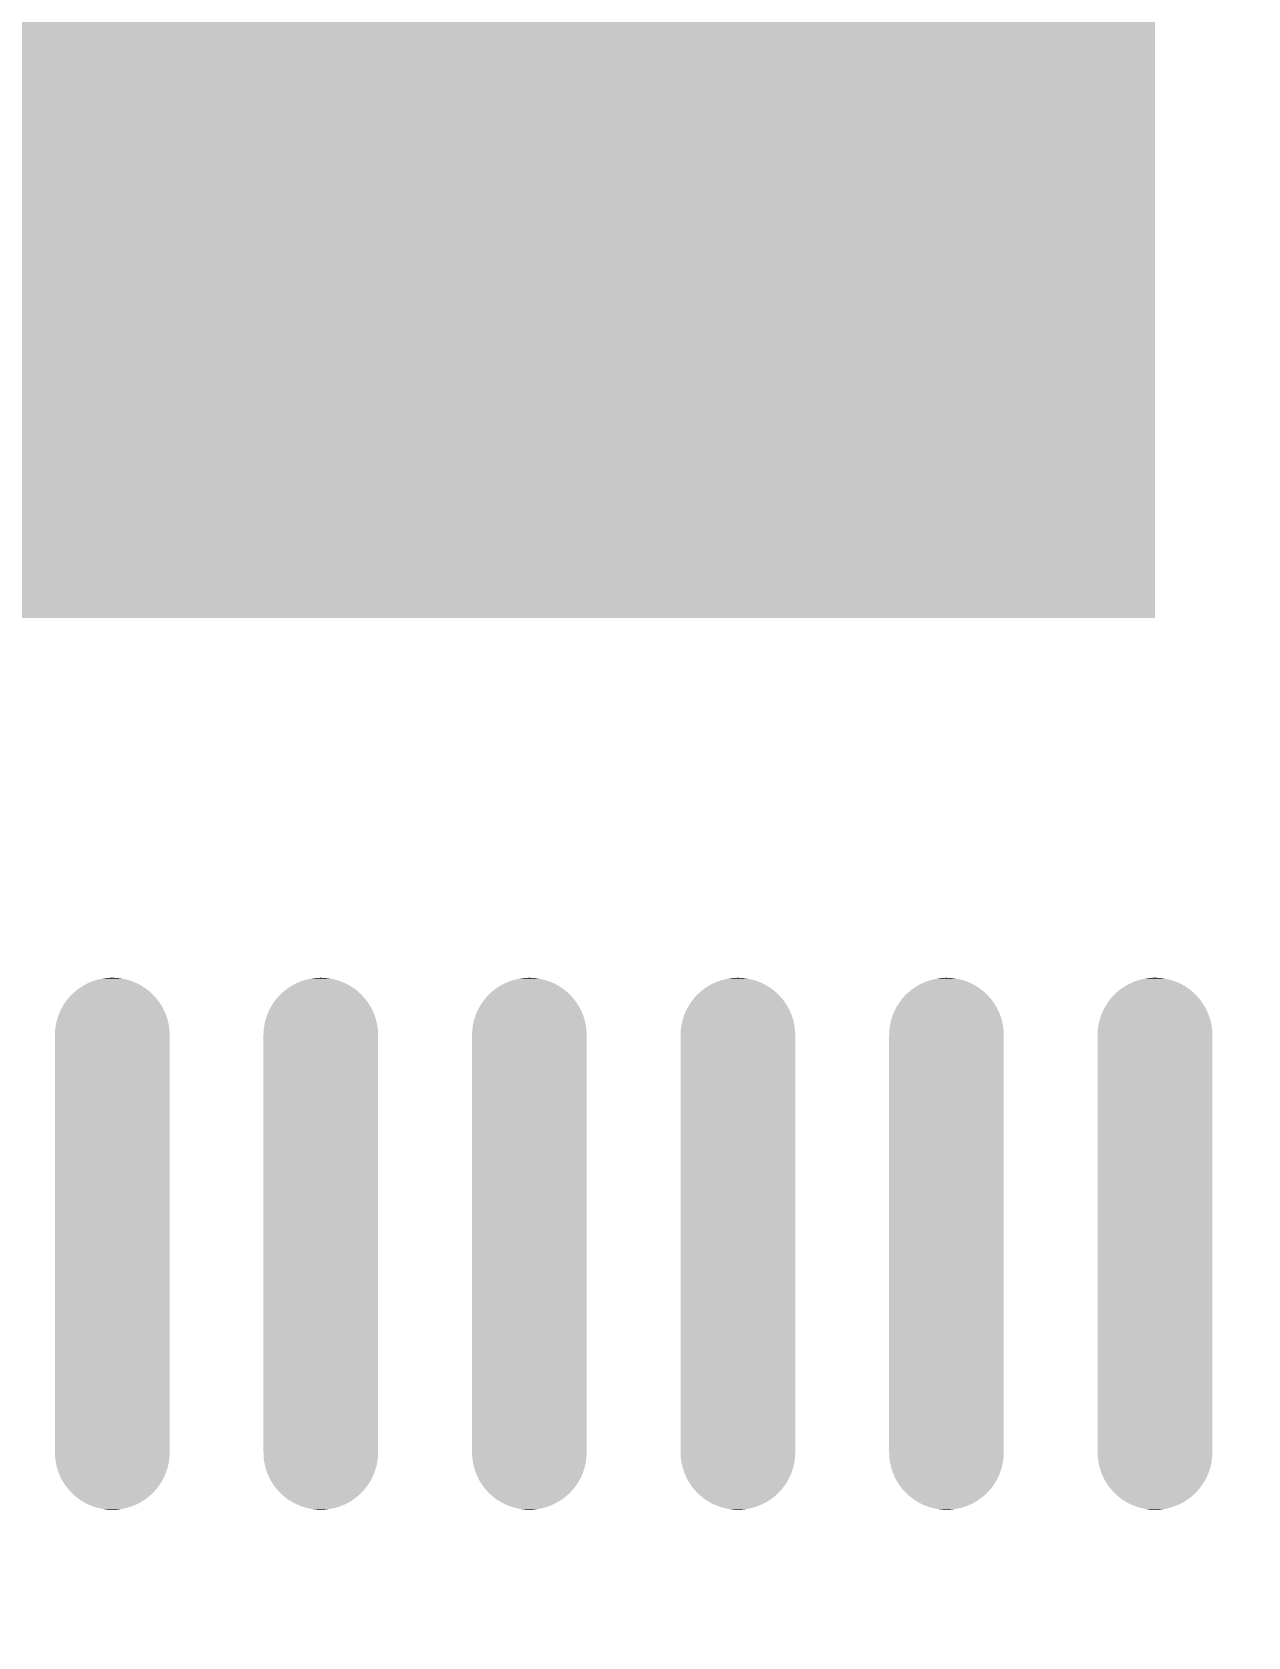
# Model space of a CAD drawing. Header units: millimetres. Extents: x 167 to 548, y -50 to 246.
# Drawn here: x 433.387 to 435.719, y 165.927 to 169.004 of the extents above; entities that cross this region are included whole.
import ezdxf

# ---------------------------------------------------------------- set-up
doc = ezdxf.new("R2010")
doc.units = ezdxf.units.MM
doc.layers.add('DIM', color=4, linetype='Continuous')
doc.dimstyles.new('ISO-25$0', dxfattribs={"dimtxt": 2.5, "dimasz": 1.2, "dimexe": 0.3, "dimexo": 0.1, "dimgap": 0.2, "dimtad": 1, "dimzin": 1, "dimdsep": 46, "dimtxsty": 'Standard', "dimcen": 0.5, "dimadec": 0, "dimazin": 0, "dimtp": 1.2, "dimtm": 1.2, "dimtfac": 1, "dimtmove": 0, "dimatfit": 3, "dimfxl": 0, "dimtolj": 1, "dimarcsym": 0})

# ---------------------------------------------------------------- blocks, each defined once
blk = doc.blocks.new('*D9')
at = {"layer": 'DEFPOINTS', "color": 0}
for p in [(475.4281, 189.245), (423.9581, 158.3138), (475.4281, 158.3138)]:
    blk.add_point(p, dxfattribs=at)
at = {"layer": 'DIM', "color": 0, "lineweight": -2}
for p, q in [((423.9581, 158.4138), (423.9581, 189.545)), ((475.4281, 158.4138), (475.4281, 189.545)), ((425.1581, 189.245), (474.2281, 189.245))]:
    blk.add_line(p, q, dxfattribs=at)
at = {"layer": 'DIM', "color": 0}
for points in [[(425.1581, 189.445), (425.1581, 189.045), (423.9581, 189.245)], [(474.2281, 189.445), (474.2281, 189.045), (475.4281, 189.245)]]:
    blk.add_solid(points, dxfattribs=at)
at = {"layer": 'DIM', "color": 0, "insert": (449.6931, 190.695), "char_height": 2.5, "attachment_point": 5}
blk.add_mtext('\\A1;51.47', dxfattribs=at)

msp = doc.modelspace()

# ---------------------------------------------------------------- linework, layer by layer
for points in [[(431.9403, 167.8811), (431.9403, 171.4811), (435.5404, 167.8811), (435.5404, 171.4811)], [(435.5404, 167.881), (431.9403, 167.8811), (435.5404, 167.881), (435.5404, 167.8811)], [(433.4773, 167.1711), (433.4854, 167.1763), (433.6036, 167.1711), (433.5955, 167.1763)], [(433.4854, 167.1763), (433.4939, 167.1807), (433.5955, 167.1763), (433.587, 167.1807)], [(433.4939, 167.1807), (433.5028, 167.1844), (433.587, 167.1807), (433.5781, 167.1844)], [(433.5028, 167.1844), (433.5119, 167.1873), (433.5781, 167.1844), (433.5689, 167.1873)], [(433.5119, 167.1873), (433.5213, 167.1893), (433.5689, 167.1873), (433.5596, 167.1893)], [(433.5213, 167.1893), (433.5308, 167.1906), (433.5596, 167.1893), (433.55, 167.1906)], [(433.5308, 167.1906), (433.5404, 167.191), (433.55, 167.1906), (433.5404, 167.191)], [(433.8773, 167.171), (433.8854, 167.1762), (434.0035, 167.171), (433.9954, 167.1762)], [(433.8854, 167.1762), (433.8939, 167.1806), (433.9954, 167.1762), (433.9869, 167.1806)], [(433.8939, 167.1806), (433.9028, 167.1843), (433.9869, 167.1806), (433.978, 167.1843)], [(433.9028, 167.1843), (433.9119, 167.1871), (433.978, 167.1843), (433.9688, 167.1871)], [(433.9119, 167.1871), (433.9213, 167.1892), (433.9688, 167.1871), (433.9595, 167.1892)], [(433.9213, 167.1892), (433.9308, 167.1905), (433.9595, 167.1892), (433.95, 167.1905)], [(433.9308, 167.1905), (433.9404, 167.1909), (433.95, 167.1905), (433.9404, 167.1909)], [(434.2774, 167.171), (434.2855, 167.1762), (434.4035, 167.171), (434.3954, 167.1762)], [(434.2855, 167.1762), (434.294, 167.1806), (434.3954, 167.1762), (434.3869, 167.1806)], [(434.294, 167.1806), (434.3028, 167.1843), (434.3869, 167.1806), (434.3781, 167.1843)], [(434.3028, 167.1843), (434.312, 167.1871), (434.3781, 167.1843), (434.3689, 167.1871)], [(434.312, 167.1871), (434.3213, 167.1892), (434.3689, 167.1871), (434.3595, 167.1892)], [(434.3213, 167.1892), (434.3309, 167.1905), (434.3595, 167.1892), (434.35, 167.1905)], [(434.3309, 167.1905), (434.3404, 167.1909), (434.35, 167.1905), (434.3404, 167.1909)], [(434.6774, 167.171), (434.6855, 167.1762), (434.8036, 167.171), (434.7955, 167.1762)], [(434.6855, 167.1762), (434.694, 167.1806), (434.7955, 167.1762), (434.787, 167.1806)], [(434.694, 167.1806), (434.7029, 167.1843), (434.787, 167.1806), (434.7781, 167.1843)], [(434.7029, 167.1843), (434.712, 167.1871), (434.7781, 167.1843), (434.769, 167.1871)], [(434.712, 167.1871), (434.7214, 167.1892), (434.769, 167.1871), (434.7596, 167.1892)], [(434.7214, 167.1892), (434.7309, 167.1905), (434.7596, 167.1892), (434.7501, 167.1905)], [(434.7309, 167.1905), (434.7405, 167.1909), (434.7501, 167.1905), (434.7405, 167.1909)], [(435.0775, 167.171), (435.0856, 167.1762), (435.2037, 167.171), (435.1956, 167.1762)], [(435.0856, 167.1762), (435.0941, 167.1806), (435.1956, 167.1762), (435.1871, 167.1806)], [(435.0941, 167.1806), (435.103, 167.1843), (435.1871, 167.1806), (435.1782, 167.1843)], [(435.103, 167.1843), (435.1121, 167.1871), (435.1782, 167.1843), (435.169, 167.1871)], [(435.1121, 167.1871), (435.1215, 167.1892), (435.169, 167.1871), (435.1597, 167.1892)], [(435.1215, 167.1892), (435.131, 167.1905), (435.1597, 167.1892), (435.1502, 167.1905)], [(435.131, 167.1905), (435.1406, 167.1909), (435.1502, 167.1905), (435.1406, 167.1909)], [(435.4774, 167.1711), (435.4855, 167.1763), (435.6037, 167.1711), (435.5956, 167.1763)], [(435.4855, 167.1763), (435.494, 167.1807), (435.5956, 167.1763), (435.5871, 167.1807)], [(435.494, 167.1807), (435.5029, 167.1844), (435.5871, 167.1807), (435.5782, 167.1844)], [(435.5029, 167.1844), (435.512, 167.1873), (435.5782, 167.1844), (435.569, 167.1873)], [(435.512, 167.1873), (435.5214, 167.1893), (435.569, 167.1873), (435.5596, 167.1893)], [(435.5214, 167.1893), (435.5309, 167.1906), (435.5596, 167.1893), (435.5501, 167.1906)], [(435.5309, 167.1906), (435.5405, 167.191), (435.5501, 167.1906), (435.5405, 167.191)], [(433.4451, 167.136), (433.4502, 167.1441), (433.6358, 167.136), (433.6306, 167.1441)], [(433.4502, 167.1441), (433.4561, 167.1517), (433.6306, 167.1441), (433.6248, 167.1517)], [(433.4561, 167.1517), (433.4626, 167.1588), (433.6248, 167.1517), (433.6183, 167.1588)], [(433.4561, 167.1517), (433.4561, 167.1517), (433.6248, 167.1517)], [(433.4626, 167.1588), (433.4697, 167.1653), (433.6183, 167.1588), (433.6112, 167.1653)], [(433.4697, 167.1653), (433.4773, 167.1711), (433.6112, 167.1653), (433.6036, 167.1711)], [(433.8451, 167.1359), (433.8503, 167.144), (434.0356, 167.1359), (434.0305, 167.144)], [(433.8503, 167.144), (433.8561, 167.1516), (434.0305, 167.144), (434.0246, 167.1516)], [(433.8503, 167.144), (433.8503, 167.144), (434.0305, 167.144)], [(433.8561, 167.1516), (433.8626, 167.1587), (434.0246, 167.1516), (434.0182, 167.1587)], [(433.8626, 167.1587), (433.8697, 167.1652), (434.0182, 167.1587), (434.0111, 167.1652)], [(433.8697, 167.1652), (433.8773, 167.171), (434.0111, 167.1652), (434.0035, 167.171)], [(434.2452, 167.1359), (434.2504, 167.144), (434.4357, 167.1359), (434.4305, 167.144)], [(434.2504, 167.144), (434.2562, 167.1516), (434.4305, 167.144), (434.4247, 167.1516)], [(434.2504, 167.144), (434.2504, 167.144), (434.4305, 167.144)], [(434.2562, 167.1516), (434.2627, 167.1587), (434.4247, 167.1516), (434.4182, 167.1587)], [(434.2627, 167.1587), (434.2697, 167.1652), (434.4182, 167.1587), (434.4112, 167.1652)], [(434.2697, 167.1652), (434.2698, 167.1652), (434.4112, 167.1652), (434.4111, 167.1652)], [(434.2698, 167.1652), (434.2774, 167.171), (434.4111, 167.1652), (434.4035, 167.171)], [(434.6453, 167.1359), (434.6504, 167.144), (434.8358, 167.1359), (434.8306, 167.144)], [(434.6504, 167.144), (434.6563, 167.1516), (434.8306, 167.144), (434.8248, 167.1516)], [(434.6504, 167.144), (434.6504, 167.144), (434.8306, 167.144)], [(434.6563, 167.1516), (434.6627, 167.1587), (434.8248, 167.1516), (434.8183, 167.1587)], [(434.6627, 167.1587), (434.6698, 167.1652), (434.8183, 167.1587), (434.8112, 167.1652)], [(434.6698, 167.1652), (434.6774, 167.171), (434.8112, 167.1652), (434.8036, 167.171)], [(435.0453, 167.1359), (435.0505, 167.144), (435.2358, 167.1359), (435.2307, 167.144)], [(435.0505, 167.144), (435.0563, 167.1516), (435.2307, 167.144), (435.2248, 167.1516)], [(435.0505, 167.144), (435.0505, 167.144), (435.2307, 167.144)], [(435.0563, 167.1516), (435.0628, 167.1587), (435.2248, 167.1516), (435.2183, 167.1587)], [(435.0628, 167.1587), (435.0699, 167.1652), (435.2183, 167.1587), (435.2113, 167.1652)], [(435.0699, 167.1652), (435.0775, 167.171), (435.2113, 167.1652), (435.2037, 167.171)], [(435.4452, 167.136), (435.4503, 167.1441), (435.6359, 167.136), (435.6307, 167.1441)], [(435.4503, 167.1441), (435.4562, 167.1517), (435.6307, 167.1441), (435.6249, 167.1517)], [(435.4562, 167.1517), (435.4627, 167.1588), (435.6249, 167.1517), (435.6184, 167.1588)], [(435.4562, 167.1517), (435.4562, 167.1517), (435.6249, 167.1517)], [(435.4627, 167.1588), (435.4697, 167.1653), (435.6184, 167.1588), (435.6113, 167.1653)], [(435.4697, 167.1653), (435.4774, 167.1711), (435.6113, 167.1653), (435.6037, 167.1711)], [(433.4341, 167.1094), (433.437, 167.1186), (433.6468, 167.1094), (433.6439, 167.1186)], [(433.437, 167.1186), (433.4406, 167.1274), (433.6439, 167.1186), (433.6402, 167.1274)], [(433.4406, 167.1274), (433.4451, 167.136), (433.6402, 167.1274), (433.6358, 167.136)], [(433.8341, 167.1094), (433.837, 167.1185), (434.0466, 167.1094), (434.0437, 167.1185)], [(433.837, 167.1185), (433.8407, 167.1274), (434.0437, 167.1185), (434.0401, 167.1274)], [(433.8407, 167.1274), (433.8451, 167.1359), (434.0401, 167.1274), (434.0356, 167.1359)], [(434.2342, 167.1094), (434.2371, 167.1185), (434.4467, 167.1094), (434.4438, 167.1185)], [(434.2371, 167.1185), (434.2408, 167.1274), (434.4438, 167.1185), (434.4401, 167.1274)], [(434.2408, 167.1274), (434.2452, 167.1359), (434.4401, 167.1274), (434.4357, 167.1359)], [(434.6343, 167.1094), (434.6372, 167.1185), (434.8468, 167.1094), (434.8439, 167.1185)], [(434.6372, 167.1185), (434.6408, 167.1274), (434.8439, 167.1185), (434.8402, 167.1274)], [(434.6408, 167.1274), (434.6453, 167.1359), (434.8402, 167.1274), (434.8358, 167.1359)], [(435.0343, 167.1094), (435.0372, 167.1185), (435.2468, 167.1094), (435.2439, 167.1185)], [(435.0372, 167.1185), (435.0409, 167.1274), (435.2439, 167.1185), (435.2403, 167.1274)], [(435.0409, 167.1274), (435.0453, 167.1359), (435.2403, 167.1274), (435.2358, 167.1359)], [(435.4342, 167.1094), (435.437, 167.1186), (435.6469, 167.1094), (435.644, 167.1186)], [(435.437, 167.1186), (435.4407, 167.1274), (435.644, 167.1186), (435.6403, 167.1274)], [(435.4407, 167.1274), (435.4452, 167.136), (435.6403, 167.1274), (435.6359, 167.136)], [(433.4303, 167.0809), (433.4308, 167.0905), (433.6506, 167.0809), (433.6501, 167.0905)], [(433.4308, 167.0905), (433.432, 167.1), (433.6501, 167.0905), (433.6489, 167.1)], [(433.432, 167.1), (433.4341, 167.1094), (433.6489, 167.1), (433.6468, 167.1094)], [(433.8304, 167.0809), (433.8308, 167.0905), (434.0504, 167.0809), (434.05, 167.0905)], [(433.8308, 167.0905), (433.8321, 167.1), (434.05, 167.0905), (434.0487, 167.1)], [(433.8321, 167.1), (433.8341, 167.1094), (434.0487, 167.1), (434.0466, 167.1094)], [(434.2305, 167.0809), (434.2309, 167.0905), (434.4504, 167.0809), (434.45, 167.0905)], [(434.2309, 167.0905), (434.2321, 167.1), (434.45, 167.0905), (434.4488, 167.1)], [(434.2321, 167.1), (434.2342, 167.1094), (434.4488, 167.1), (434.4467, 167.1094)], [(434.6305, 167.0809), (434.6309, 167.0905), (434.8505, 167.0809), (434.8501, 167.0905)], [(434.6309, 167.0905), (434.6322, 167.1), (434.8501, 167.0905), (434.8488, 167.1)], [(434.6322, 167.1), (434.6343, 167.1094), (434.8488, 167.1), (434.8468, 167.1094)], [(435.0306, 167.0809), (435.031, 167.0905), (435.2506, 167.0809), (435.2501, 167.0905)], [(435.031, 167.0905), (435.0323, 167.1), (435.2501, 167.0905), (435.2489, 167.1)], [(435.0323, 167.1), (435.0343, 167.1094), (435.2489, 167.1), (435.2468, 167.1094)], [(435.4304, 167.0809), (435.4308, 167.0905), (435.6506, 167.0809), (435.6502, 167.0905)], [(435.4308, 167.0905), (435.4321, 167.1), (435.6502, 167.0905), (435.649, 167.1)], [(435.4321, 167.1), (435.4342, 167.1094), (435.649, 167.1), (435.6469, 167.1094)], [(433.4303, 166.281), (433.4303, 167.0809), (433.6506, 166.281), (433.6506, 167.0809)], [(433.8304, 166.281), (433.8304, 167.0809), (434.0504, 166.281), (434.0504, 167.0809)], [(434.2305, 166.281), (434.2305, 167.0809), (434.4504, 166.281), (434.4504, 167.0809)], [(434.6305, 166.281), (434.6305, 167.0809), (434.8505, 166.281), (434.8505, 167.0809)], [(435.0306, 166.281), (435.0306, 167.0809), (435.2506, 166.281), (435.2506, 167.0809)], [(435.4304, 166.281), (435.4304, 167.0809), (435.6506, 166.281), (435.6506, 167.0809)], [(433.4308, 166.2714), (433.4303, 166.281), (433.6501, 166.2714), (433.6506, 166.281)], [(433.432, 166.2619), (433.4308, 166.2714), (433.6489, 166.2619), (433.6501, 166.2714)], [(433.4341, 166.2525), (433.432, 166.2619), (433.6468, 166.2525), (433.6489, 166.2619)], [(433.437, 166.2434), (433.4341, 166.2525), (433.6439, 166.2434), (433.6468, 166.2525)], [(433.8308, 166.2714), (433.8304, 166.281), (434.05, 166.2714), (434.0504, 166.281)], [(433.8308, 166.2714), (433.8308, 166.2714), (434.0499, 166.2714), (434.05, 166.2714)], [(433.8321, 166.2619), (433.8308, 166.2714), (434.0487, 166.2619), (434.0499, 166.2714)], [(433.8341, 166.2526), (433.8321, 166.2619), (434.0466, 166.2526), (434.0487, 166.2619)], [(433.837, 166.2434), (433.8341, 166.2526), (434.0437, 166.2434), (434.0466, 166.2526)], [(434.2309, 166.2714), (434.2305, 166.281), (434.45, 166.2714), (434.4504, 166.281)], [(434.2321, 166.2619), (434.2309, 166.2714), (434.4488, 166.2619), (434.45, 166.2714)], [(434.2342, 166.2526), (434.2321, 166.2619), (434.4467, 166.2526), (434.4488, 166.2619)], [(434.2371, 166.2434), (434.2342, 166.2526), (434.4438, 166.2434), (434.4467, 166.2526)], [(434.6309, 166.2714), (434.6305, 166.281), (434.8501, 166.2714), (434.8505, 166.281)], [(434.6322, 166.2619), (434.6309, 166.2714), (434.8488, 166.2619), (434.8501, 166.2714)], [(434.6343, 166.2526), (434.6322, 166.2619), (434.8468, 166.2526), (434.8488, 166.2619)], [(434.6372, 166.2434), (434.6343, 166.2526), (434.8439, 166.2434), (434.8468, 166.2526)], [(435.031, 166.2714), (435.0306, 166.281), (435.2501, 166.2714), (435.2506, 166.281)], [(435.0323, 166.2619), (435.031, 166.2714), (435.2489, 166.2619), (435.2501, 166.2714)], [(435.0343, 166.2526), (435.0323, 166.2619), (435.2468, 166.2526), (435.2489, 166.2619)], [(435.0372, 166.2434), (435.0343, 166.2526), (435.2439, 166.2434), (435.2468, 166.2526)], [(435.4308, 166.2714), (435.4304, 166.281), (435.6502, 166.2714), (435.6506, 166.281)], [(435.4321, 166.2619), (435.4308, 166.2714), (435.649, 166.2619), (435.6502, 166.2714)], [(435.4342, 166.2525), (435.4321, 166.2619), (435.6469, 166.2525), (435.649, 166.2619)], [(435.437, 166.2434), (435.4342, 166.2525), (435.644, 166.2434), (435.6469, 166.2525)], [(433.4406, 166.2345), (433.437, 166.2434), (433.6402, 166.2345), (433.6439, 166.2434)], [(433.4451, 166.226), (433.4406, 166.2345), (433.6358, 166.226), (433.6402, 166.2345)], [(433.4502, 166.2179), (433.4451, 166.226), (433.6306, 166.2179), (433.6358, 166.226)], [(433.8407, 166.2345), (433.837, 166.2434), (434.0401, 166.2345), (434.0437, 166.2434)], [(433.8451, 166.226), (433.8407, 166.2345), (434.0356, 166.226), (434.0401, 166.2345)], [(433.8503, 166.2179), (433.8451, 166.226), (434.0305, 166.2179), (434.0356, 166.226)], [(434.2408, 166.2345), (434.2371, 166.2434), (434.4401, 166.2345), (434.4438, 166.2434)], [(434.2452, 166.226), (434.2408, 166.2345), (434.4357, 166.226), (434.4401, 166.2345)], [(434.2504, 166.2179), (434.2452, 166.226), (434.4305, 166.2179), (434.4357, 166.226)], [(434.6408, 166.2345), (434.6372, 166.2434), (434.8402, 166.2345), (434.8439, 166.2434)], [(434.6453, 166.226), (434.6408, 166.2345), (434.8358, 166.226), (434.8402, 166.2345)], [(434.6504, 166.2179), (434.6453, 166.226), (434.8306, 166.2179), (434.8358, 166.226)], [(435.0409, 166.2345), (435.0372, 166.2434), (435.2403, 166.2345), (435.2439, 166.2434)], [(435.0453, 166.226), (435.0409, 166.2345), (435.2358, 166.226), (435.2403, 166.2345)], [(435.0505, 166.2179), (435.0453, 166.226), (435.2307, 166.2179), (435.2358, 166.226)], [(435.4407, 166.2345), (435.437, 166.2434), (435.6403, 166.2345), (435.644, 166.2434)], [(435.4452, 166.226), (435.4407, 166.2345), (435.6359, 166.226), (435.6403, 166.2345)], [(435.4503, 166.2179), (435.4452, 166.226), (435.6307, 166.2179), (435.6359, 166.226)], [(433.4561, 166.2103), (433.4502, 166.2179), (433.6248, 166.2103), (433.6306, 166.2179)], [(433.4626, 166.2032), (433.4561, 166.2103), (433.6183, 166.2032), (433.6248, 166.2103)], [(433.4697, 166.1967), (433.4626, 166.2032), (433.6112, 166.1967), (433.6183, 166.2032)], [(433.4773, 166.1908), (433.4697, 166.1967), (433.6036, 166.1908), (433.6112, 166.1967)], [(433.4854, 166.1857), (433.4773, 166.1908), (433.5955, 166.1857), (433.6036, 166.1908)], [(433.8561, 166.2103), (433.8503, 166.2179), (434.0246, 166.2103), (434.0305, 166.2179)], [(433.8626, 166.2033), (433.8561, 166.2103), (434.0182, 166.2033), (434.0246, 166.2103)], [(433.8697, 166.1968), (433.8626, 166.2033), (434.0111, 166.1968), (434.0182, 166.2033)], [(433.8773, 166.1909), (433.8697, 166.1968), (434.0035, 166.1909), (434.0111, 166.1968)], [(433.8854, 166.1858), (433.8773, 166.1909), (433.9954, 166.1858), (434.0035, 166.1909)], [(434.2562, 166.2103), (434.2504, 166.2179), (434.4247, 166.2103), (434.4305, 166.2179)], [(434.2627, 166.2033), (434.2562, 166.2103), (434.4182, 166.2033), (434.4247, 166.2103)], [(434.2697, 166.1968), (434.2627, 166.2033), (434.4111, 166.1968), (434.4182, 166.2033)], [(434.2774, 166.1909), (434.2698, 166.1968), (434.4035, 166.1909), (434.4111, 166.1968)], [(434.2855, 166.1858), (434.2774, 166.1909), (434.3954, 166.1858), (434.4035, 166.1909)], [(434.6563, 166.2103), (434.6504, 166.2179), (434.8248, 166.2103), (434.8306, 166.2179)], [(434.6627, 166.2033), (434.6563, 166.2103), (434.8183, 166.2033), (434.8248, 166.2103)], [(434.6698, 166.1968), (434.6627, 166.2033), (434.8112, 166.1968), (434.8183, 166.2033)], [(434.6774, 166.1909), (434.6698, 166.1968), (434.8036, 166.1909), (434.8112, 166.1968)], [(434.6855, 166.1858), (434.6774, 166.1909), (434.7955, 166.1858), (434.8036, 166.1909)], [(435.0563, 166.2103), (435.0505, 166.2179), (435.2248, 166.2103), (435.2307, 166.2179)], [(435.0628, 166.2033), (435.0563, 166.2103), (435.2183, 166.2033), (435.2248, 166.2103)], [(435.0699, 166.1968), (435.0628, 166.2033), (435.2113, 166.1968), (435.2183, 166.2033)], [(435.0775, 166.1909), (435.0699, 166.1968), (435.2037, 166.1909), (435.2113, 166.1968)], [(435.0856, 166.1858), (435.0775, 166.1909), (435.1956, 166.1858), (435.2037, 166.1909)], [(435.4562, 166.2103), (435.4503, 166.2179), (435.6249, 166.2103), (435.6307, 166.2179)], [(435.4627, 166.2032), (435.4562, 166.2103), (435.6184, 166.2032), (435.6249, 166.2103)], [(435.4697, 166.1967), (435.4627, 166.2032), (435.6113, 166.1967), (435.6184, 166.2032)], [(435.4774, 166.1908), (435.4697, 166.1967), (435.6037, 166.1908), (435.6113, 166.1967)], [(435.4855, 166.1857), (435.4774, 166.1908), (435.5956, 166.1857), (435.6037, 166.1908)], [(433.4939, 166.1812), (433.4854, 166.1857), (433.587, 166.1812), (433.5955, 166.1857)], [(433.5028, 166.1776), (433.4939, 166.1812), (433.5781, 166.1776), (433.587, 166.1812)], [(433.5119, 166.1747), (433.5028, 166.1776), (433.5689, 166.1747), (433.5781, 166.1776)], [(433.5213, 166.1726), (433.5119, 166.1747), (433.5596, 166.1726), (433.5689, 166.1747)], [(433.5308, 166.1713), (433.5213, 166.1726), (433.55, 166.1713), (433.5596, 166.1726)], [(433.5404, 166.1709), (433.5308, 166.1713), (433.5404, 166.1709), (433.55, 166.1713)], [(433.8939, 166.1814), (433.8854, 166.1858), (433.9869, 166.1814), (433.9954, 166.1858)], [(433.9028, 166.1777), (433.8939, 166.1814), (433.978, 166.1777), (433.9869, 166.1814)], [(433.9119, 166.1748), (433.9028, 166.1777), (433.9688, 166.1748), (433.978, 166.1777)], [(433.9213, 166.1727), (433.9119, 166.1748), (433.9595, 166.1727), (433.9688, 166.1748)], [(433.9308, 166.1715), (433.9213, 166.1727), (433.95, 166.1715), (433.9595, 166.1727)], [(433.9404, 166.171), (433.9308, 166.1715), (433.9404, 166.171), (433.95, 166.1715)], [(434.294, 166.1814), (434.2855, 166.1858), (434.3869, 166.1814), (434.3954, 166.1858)], [(434.3028, 166.1777), (434.294, 166.1814), (434.3781, 166.1777), (434.3869, 166.1814)], [(434.312, 166.1748), (434.3028, 166.1777), (434.3689, 166.1748), (434.3781, 166.1777)], [(434.3213, 166.1727), (434.312, 166.1748), (434.3595, 166.1727), (434.3689, 166.1748)], [(434.3309, 166.1715), (434.3213, 166.1727), (434.35, 166.1715), (434.3595, 166.1727)], [(434.3404, 166.171), (434.3309, 166.1715), (434.3404, 166.171), (434.35, 166.1715)], [(434.694, 166.1814), (434.6855, 166.1858), (434.787, 166.1814), (434.7955, 166.1858)], [(434.7029, 166.1777), (434.694, 166.1814), (434.7781, 166.1777), (434.787, 166.1814)], [(434.712, 166.1748), (434.7029, 166.1777), (434.769, 166.1748), (434.7781, 166.1777)], [(434.7214, 166.1727), (434.712, 166.1748), (434.7596, 166.1727), (434.769, 166.1748)], [(434.7309, 166.1715), (434.7214, 166.1727), (434.7501, 166.1715), (434.7596, 166.1727)], [(434.7405, 166.171), (434.7309, 166.1715), (434.7405, 166.171), (434.7501, 166.1715)], [(435.0941, 166.1814), (435.0856, 166.1858), (435.1871, 166.1814), (435.1956, 166.1858)], [(435.103, 166.1777), (435.0941, 166.1814), (435.1782, 166.1777), (435.1871, 166.1814)], [(435.1121, 166.1748), (435.103, 166.1777), (435.169, 166.1748), (435.1782, 166.1777)], [(435.1215, 166.1727), (435.1121, 166.1748), (435.1597, 166.1727), (435.169, 166.1748)], [(435.131, 166.1715), (435.1215, 166.1727), (435.1502, 166.1715), (435.1597, 166.1727)], [(435.1406, 166.171), (435.131, 166.1715), (435.1406, 166.171), (435.1502, 166.1715)], [(435.494, 166.1812), (435.4855, 166.1857), (435.5871, 166.1812), (435.5956, 166.1857)], [(435.5029, 166.1776), (435.494, 166.1812), (435.5782, 166.1776), (435.5871, 166.1812)], [(435.512, 166.1747), (435.5029, 166.1776), (435.569, 166.1747), (435.5782, 166.1776)], [(435.5214, 166.1726), (435.512, 166.1747), (435.5596, 166.1726), (435.569, 166.1747)], [(435.5309, 166.1713), (435.5214, 166.1726), (435.5501, 166.1713), (435.5596, 166.1726)], [(435.5405, 166.1709), (435.5309, 166.1713), (435.5405, 166.1709), (435.5501, 166.1713)]]:
    msp.add_solid(points)

# ---------------------------------------------------------------- dimensions: what is measured, and where the dimension line sits
at = {"layer": 'DIM'}
dim = msp.add_linear_dim(base=(475.4281, 189.245), p1=(423.9581, 158.3138), p2=(475.4281, 158.3138), dimstyle='ISO-25$0', dxfattribs=at)
dim.commit()
dim.dimension.update_dxf_attribs({"geometry": '*D9', "text_midpoint": (449.6931, 190.695)})

doc.saveas('drawing.dxf')
